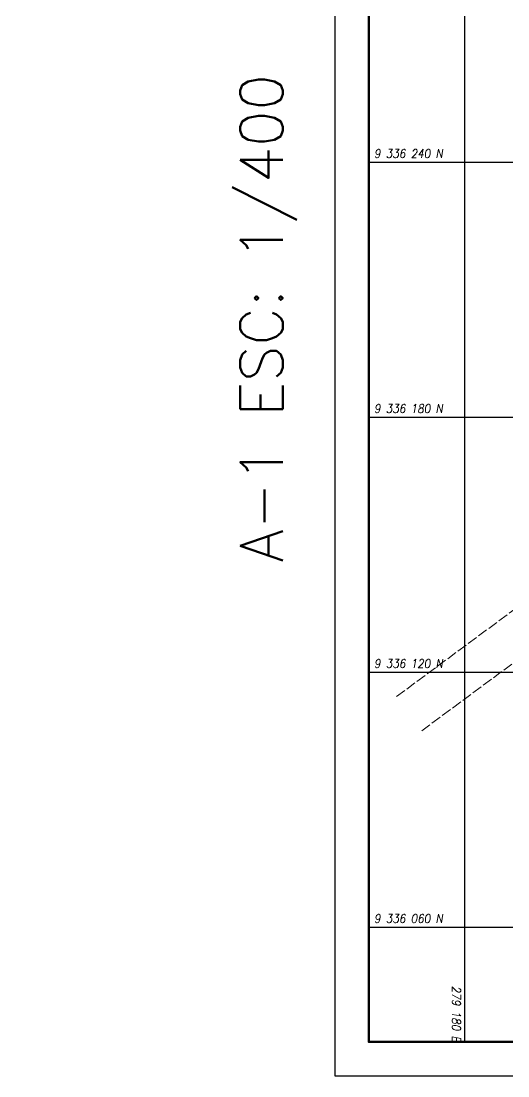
# Model space of a CAD drawing. Header units: metres. Extents: x 278764 to 279387, y 9336025 to 9336772.
# Drawn here: x 279075.5 to 279190.1, y 9336025 to 9336273.2 of the extents above; entities that cross this region are included whole.
import ezdxf
from ezdxf.enums import TextEntityAlignment as Align

# ---------------------------------------------------------------- set-up
doc = ezdxf.new("R2010")
doc.units = ezdxf.units.M
doc.linetypes.add('ACAD_ISO02W100', pattern=[15, 12, -3])
doc.layers.add('31_PREDIOS_TOTAL', color=7, linetype='Continuous')
doc.layers.add('Cuadricula Coordenadas', color=5, linetype='Continuous')
doc.layers.add('MARCO', color=6, linetype='Continuous', lineweight=50)
doc.layers.add('PERIMETRO', color=1, linetype='Continuous', lineweight=30)
doc.styles.add('Coordenadas', font='romans', dxfattribs={"width": 0.9, "height": 2})
doc.styles.get("Standard").update_dxf_attribs({"font": 'simplex.shx'})
doc.styles.add('STYLE1', font='arial.ttf')
doc.dimstyles.new('500ULTIMO', dxfattribs={"dimtxt": 1, "dimasz": 1.2, "dimexe": 0.18, "dimexo": 0.9, "dimgap": 0.2305, "dimtad": 1, "dimzin": 3, "dimdsep": 46, "dimtxsty": 'STYLE1', "dimcen": 0.09, "dimse1": 1, "dimse2": 1, "dimsd1": 1, "dimsd2": 1, "dimclrd": 125, "dimclre": 125, "dimaunit": 1, "dimadec": 3, "dimazin": 0, "dimtfac": 1, "dimtix": 1, "dimtofl": 0, "dimtmove": 0, "dimatfit": 3, "dimfxl": 1, "dimtolj": 1, "dimtzin": 0, "dimarcsym": 0})

# ---------------------------------------------------------------- blocks, each defined once
blk = doc.blocks.new('*D300')
at = {"layer": 'Defpoints', "color": 0, "transparency": 16777216}
for p in [(278768.56, 9336771.87), (279294.86, 9336112.87, 843.37), (279289.62, 9336108.69, 843.37)]:
    blk.add_point(p, dxfattribs=at)
at = {"layer": '31_PREDIOS_TOTAL', "color": 0, "transparency": 16777216, "insert": (278765.48, 9336770.36), "char_height": 1, "attachment_point": 5, "rotation": 38.6116, "style": 'STYLE1'}
blk.add_mtext('\\A1;6.70', dxfattribs=at)

msp = doc.modelspace()

# ---------------------------------------------------------------- linework, layer by layer
at = {"layer": 'Cuadricula Coordenadas', "color": 8}
for p, q in [((279180, 9336032.971), (279180, 9336353.371)), ((279157.36, 9336240), (279378.96, 9336240)), ((279157.36, 9336180), (279378.96, 9336180)), ((279157.36, 9336120), (279378.96, 9336120)), ((279157.36, 9336120), (279378.96, 9336120)), ((279157.36, 9336060), (279378.96, 9336060))]:
    msp.add_line(p, q, dxfattribs=at)
at = {"layer": 'Defpoints'}
msp.add_lwpolyline([(279386.96, 9336361.371), (279149.36, 9336361.371), (279149.36, 9336024.971), (279386.96, 9336024.971)], close=True, dxfattribs=at)
at = {"layer": 'MARCO', "color": 7}
msp.add_lwpolyline([(279378.96, 9336353.371), (279157.36, 9336353.371), (279157.36, 9336032.971), (279378.96, 9336032.971)], close=True, dxfattribs=at)
at = {"layer": 'PERIMETRO', "color": 250, "linetype": 'ACAD_ISO02W100', "lineweight": 5, "ltscale": 0.2, "elevation": 1689.269}
for points in [[(279163.89, 9336114.215), (279297.47, 9336213.025)], [(279169.837, 9336106.175), (279302.854, 9336204.569)]]:
    msp.add_lwpolyline(points, dxfattribs=at)

# ---------------------------------------------------------------- texts
at = {"layer": 'Cuadricula Coordenadas', "color": 7, "style": 'Coordenadas', "oblique": 10, "width": 0.9}
for s, p in [(' 9 336 240 N', (279157.36, 9336242)), (' 9 336 180 N', (279157.36, 9336182)), (' 9 336 120 N', (279157.36, 9336122)), (' 9 336 060 N', (279157.36, 9336062))]:
    msp.add_text(s, height=2, dxfattribs=at).set_placement(p, align=Align.MIDDLE_LEFT)
msp.add_text('   279 180 E', height=2, rotation=270, dxfattribs=at).set_placement((279178, 9336032.971), align=Align.MIDDLE_RIGHT)
at = {"layer": 'MARCO', "color": 10}
msp.add_text('A-1 ESC: 1/400', height=10, rotation=90, dxfattribs=at).set_placement((279137.099, 9336145.845))

# ---------------------------------------------------------------- dimensions: what is measured, and where the dimension line sits
at = {"layer": '31_PREDIOS_TOTAL'}
dim = msp.add_aligned_dim(p1=(279289.619, 9336108.686, 843.369), p2=(279294.856, 9336112.868, 843.369), distance=843.37, dimstyle='500ULTIMO', dxfattribs=at)
dim.commit()
dim.dimension.update_dxf_attribs({"geometry": '*D300', "text_midpoint": (278765.48, 9336770.361)})

doc.saveas('drawing.dxf')
